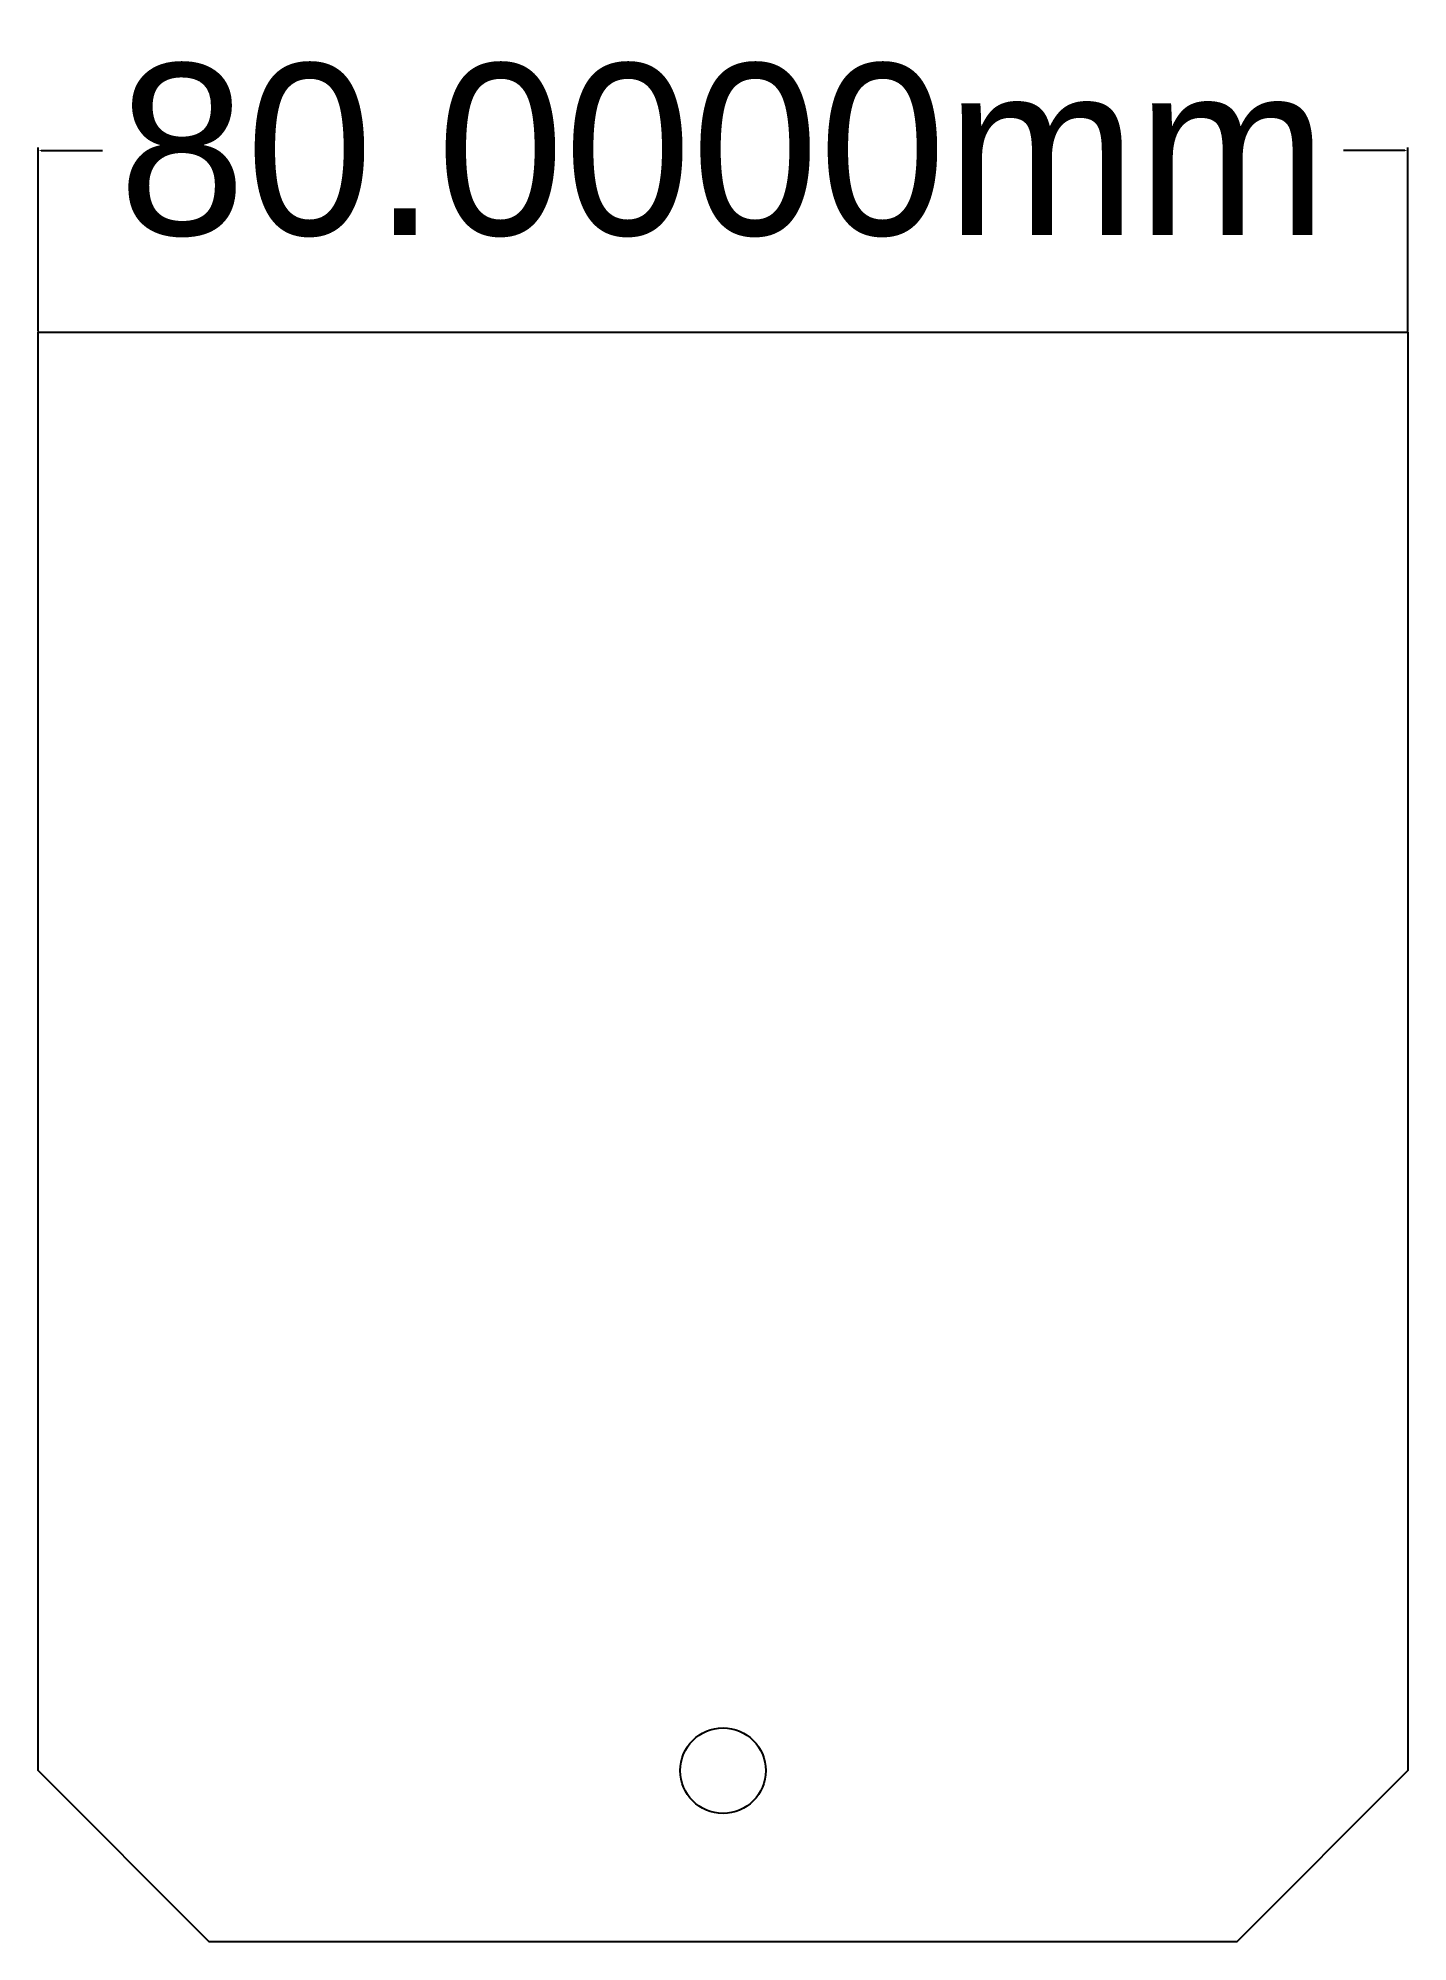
# Model space of a CAD drawing. Header units: millimetres. Extents: x -40 to 40, y -85 to 26.
import ezdxf

# ---------------------------------------------------------------- set-up
doc = ezdxf.new("R2010")
doc.units = ezdxf.units.MM
doc.header["$MEASUREMENT"] = 0
doc.dimstyles.get("Standard").update_dxf_attribs({"dimtxt": 10, "dimasz": 0.18, "dimexe": 0.18, "dimexo": 0.0625, "dimgap": 0.09, "dimtad": 0, "dimtih": 1, "dimtoh": 1, "dimdec": 4, "dimzin": 0, "dimdsep": 46, "dimtxsty": 'STANDARD', "dimcen": 0.09, "dimadec": 0, "dimazin": 0, "dimtfac": 1, "dimtdec": 4, "dimtofl": 0, "dimtmove": 0, "dimatfit": 3, "dimfxl": 1, "dimtolj": 1, "dimtzin": 0, "dimarcsym": 0})

# ---------------------------------------------------------------- blocks, each defined once
blk = doc.blocks.new('*D1')
at = {"color": 0, "linetype": 'Continuous', "lineweight": -2, "transparency": 16777216}
for p, q in [((-40, 9.06), (-40, 19.78)), ((-39.82, 19.6), (-36.24, 19.6)), ((39.82, 19.6), (36.24, 19.6)), ((40, 9.06), (40, 19.78))]:
    blk.add_line(p, q, dxfattribs=at)
at = {"color": 0, "linetype": 'Continuous', "transparency": 16777216}
for points in [[(-39.82, 19.63), (-39.82, 19.57), (-40, 19.6)], [(39.82, 19.63), (39.82, 19.57), (40, 19.6)]]:
    blk.add_solid(points, dxfattribs=at)
at = {"layer": 'Defpoints', "color": 0, "linetype": 'Continuous', "transparency": 16777216}
for p in [(40, 19.6), (-40, 9), (40, 9)]:
    blk.add_point(p, dxfattribs=at)
at = {"color": 0, "linetype": 'Continuous', "transparency": 16777216, "insert": (0, 19.6), "char_height": 10, "attachment_point": 5}
blk.add_mtext('\\A1;80.0000mm', dxfattribs=at)

msp = doc.modelspace()

# ---------------------------------------------------------------- linework, layer by layer
msp.add_lwpolyline([(40, -75), (30, -85), (-30, -85), (-40, -75), (-40, 9), (40, 9)], close=True)
msp.add_circle((0, -75), 2.5)

# ---------------------------------------------------------------- dimensions: what is measured, and where the dimension line sits
at = {"linetype": 'Continuous'}
dim = msp.add_linear_dim(base=(40, 19.60492), p1=(-40, 9), p2=(40, 9), dimstyle='Standard', override={"dimpost": 'mm'}, dxfattribs=at)
dim.commit()
dim.dimension.update_dxf_attribs({"geometry": '*D1', "text_midpoint": (0, 19.60492)})

doc.saveas('drawing.dxf')
